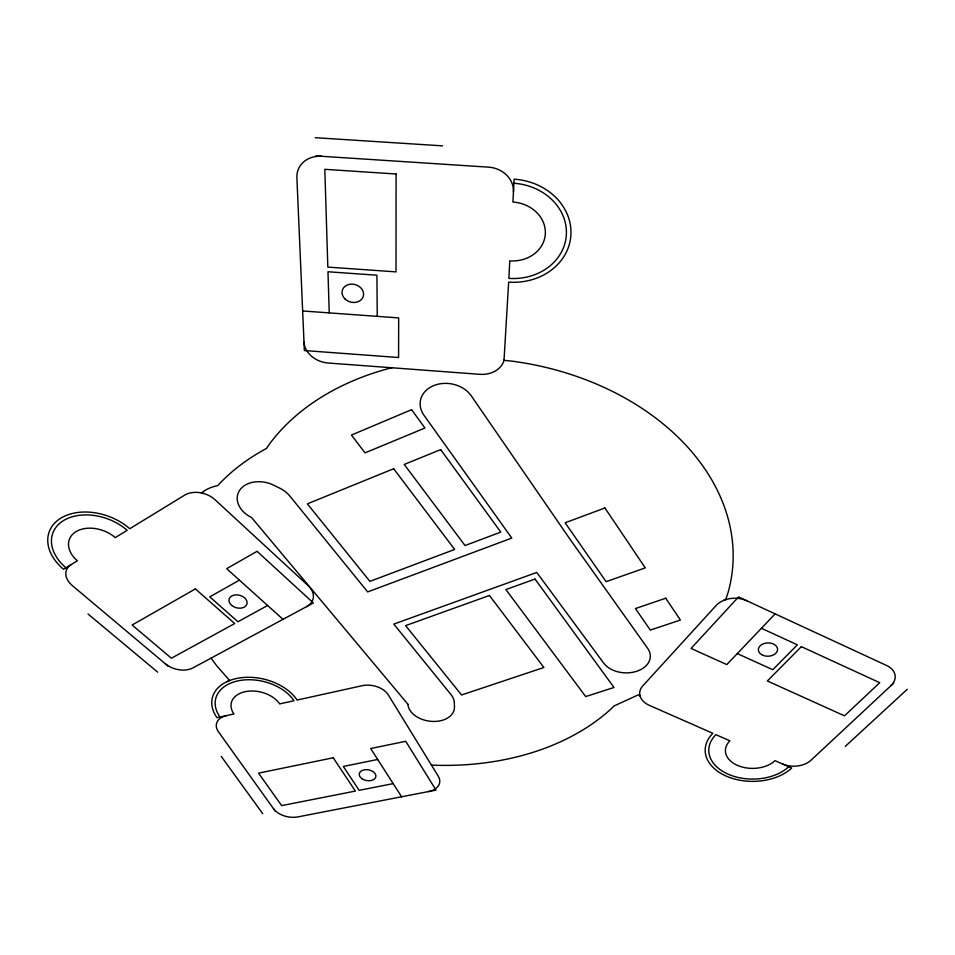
<?xml version="1.0" encoding="UTF-8"?>
<svg xmlns="http://www.w3.org/2000/svg" width="955" height="955" viewBox="0 0 955 955"><rect width="100%" height="100%" fill="white"/><g stroke="black" fill="none" stroke-linecap="round" stroke-linejoin="round"><path stroke-width="1.43" d="M723.675 600.373L725.669 599.68L728.116 592.434A247.047 182.572 7.1 0 0 511.808 361.121L504.013 360.345L508.657 282.131A59.532 51.534 6.4 0 0 570.923 234.691A59.532 51.534 6.4 0 0 514.124 179.17L512.919 202.054A34.01 29.438 6.4 0 1 545.329 233.772A34.01 29.438 6.4 0 1 509.791 260.87L508.86 278.382A54.996 47.607 6.4 0 0 566.363 234.56A54.996 47.607 6.4 0 0 513.909 183.276M775.15 613.886L726.803 664.585L691.062 648.445L738.537 596.935L886.455 665.42A21.774 14.612 -4 0 1 890.848 685.797M893.749 683.088L810.855 760.359A20.521 13.37 -1.1 0 1 782.42 763.94M845.271 746.392L907.25 689.307M239.419 580.139L209.766 596.875L237.962 621.753L267.615 605.494M227.004 681.643L229.654 680.521L216.69 665.778L211.115 658.102M392.087 367.782L387.527 368.857A247.047 182.572 7.1 0 0 269.346 444.206L266.552 448.396C248.455 458.161 231.623 470.445 217.704 485.653L216.57 485.856A43.596 31.742 16.1 0 0 203.009 491.741L201.457 492.983L203.2 493.353M377.691 759.464L343.311 766.459L359.128 790.334L393.185 783.625M431.421 765.051L433.713 765.194A238.953 171.22 9.3 0 0 610.746 709.219L613.981 706.008L638.25 694.87L640.005 695.527L640.244 696.553M315.222 137.687L442.607 145.864M315.854 155.916L488.542 167.149A25.928 22.836 8.7 0 1 513.456 191.943M302.651 310.972L398.665 317.908L398.581 357.516L304.359 350.545L296.886 177.618A25.928 22.335 21.6 0 1 321.572 156.286M737.284 653.59L772.81 669.73L797.365 644.828L761.41 628.295M88.015 613.993L157.671 672.153M168.343 666.327L72.389 585.654A21.022 14.349 19.1 0 1 71.183 564.572M283.014 619.341L226.681 568.691L257.062 551.31L313.383 602.963L192.97 667.879A20.115 13.477 15.6 0 1 165.263 663.737M407.892 704.229L251.595 517.562A25.928 19.136 15.5 0 1 239.789 490.07A25.928 19.136 15.5 0 1 273.978 485.307L280.03 488.315A25.892 19.1 15.3 0 1 289.723 495.896L367.663 591.909L511.785 538.071L424.008 415.294A27.528 21.87 9.3 0 1 433.642 385.629A27.528 21.87 9.3 0 1 471.257 395.836L569.658 538.739L647.657 648.326A24.746 17.262 2.6 0 1 636.913 671.222A24.746 17.262 2.6 0 1 603.691 663.104L536.758 572.451L393.794 624.104L451.023 694.619A23.493 15.925 8.5 0 1 454.305 702.641L454.473 706.831A23.445 15.841 8.5 0 1 431.994 721.395A23.445 15.841 8.5 0 1 407.892 704.253M221.262 756.408L262.721 813.684M275.303 811.213L218.492 731.864A19.315 12.57 13.4 0 1 226.395 715.641M401.625 796.78L370.671 748.529L405.732 741.307L436.017 790.107L297.865 816.895A18.491 11.591 11.5 0 1 273.488 808.682M329.236 312.894L327.971 271.769L376.915 275.207L377.249 316.356M220.008 717.05A42.187 27.85 13.1 0 1 237.771 680.915A42.187 27.85 13.1 0 1 293.997 700.743L279.684 703.895A26.095 17.226 13.1 0 0 244.981 691.73A26.095 17.226 13.1 0 0 233.927 713.982L217.012 717.706A45.661 30.154 13.1 0 1 236.207 678.563A45.661 30.154 13.1 0 1 297.101 700.051L362.124 685.714A19.864 13.394 10.2 0 1 388.339 694.977L438.285 776.236A19.028 12.296 8.5 0 1 428.329 791.6M65.955 567.771A46.055 31.957 19.4 0 1 63.531 520.571A46.055 31.957 19.4 0 1 127.158 530.323L115.233 537.617A28.483 19.757 19.4 0 0 75.982 531.672A28.483 19.757 19.4 0 0 77.379 560.788L63.496 569.276A49.863 34.595 19.4 0 1 60.845 518.147A49.863 34.595 19.4 0 1 129.749 528.736L184.53 495.215A21.881 15.877 17.4 0 1 215.006 499.716L308.107 585.582A20.95 14.826 13.3 0 1 306.567 606.64M788.746 766.722A43.93 28.781 -0.1 0 1 728.176 774.195A43.93 28.781 -0.1 0 1 715.868 734.646L729.895 740.817A27.17 17.799 -0.1 0 0 737.415 765.373A27.17 17.799 -0.1 0 0 774.971 760.658L791.719 768.023A47.547 31.157 -0.1 0 1 726.182 776.093A47.547 31.157 -0.1 0 1 712.824 733.309L649.472 705.423A20.688 14.11 1.9 0 1 642.727 685.941L716.202 605.434A21.905 15.507 -1.1 0 1 746.715 600.719M504.24 359.701A24.03 19.601 7.9 0 1 479.923 374.324L328.186 363.019A23.935 19.267 16 0 1 303.988 341.878M396.086 174.001L396.015 271.877L327.828 267.102L324.819 169.322L396.086 174.001M801.341 646.654L767.366 680.963L844.495 715.832L879.734 682.694L801.341 646.654M195.381 588.913L132.124 625.024L171.399 658.222L234.703 623.531L195.381 588.913M411.593 409.683L351.452 435.062L365.037 452.873L424.939 428.007L411.593 409.683M393.663 468.738L307.367 503.846L369.895 581.368L454.664 549.447L393.663 468.738M440.685 449.602L404.24 464.44L465.037 545.544L500.778 532.09L440.685 449.602M604.909 507.976L565.133 522.791L606.127 581.667L645.27 567.891L604.909 507.976M489.438 595.466L405.6 625.621L461.552 694.989L543.873 667.497L489.438 595.466M535.027 579.076L505.875 589.557L585.702 696.577L614.005 687.469L535.027 579.076M665.707 598.224L635.445 608.562L650.319 630.085L680.402 620.034L665.707 598.224M333.235 757.781L258.554 773.144L281.63 805.626L355.379 791.074L333.235 757.781M362.255 778.91A8.428 5.444 9.9 0 0 375.804 776.916A8.428 5.444 9.9 0 0 364.607 769.766A8.428 5.444 9.9 0 0 362.255 778.91M231.838 605.53A9.252 6.458 14.8 0 0 246.891 604.157A9.252 6.458 14.8 0 0 235.348 594.905A9.252 6.458 14.8 0 0 231.838 605.53M763.069 655.357A9.61 6.649 -1.6 0 0 777.585 649.519A9.61 6.649 -1.6 0 0 763.272 643.837A9.61 6.649 -1.6 0 0 763.069 655.357M345.03 298.963A10.911 9.025 15.9 0 0 363.163 296.73A10.911 9.025 15.9 0 0 350.234 284.208A10.911 9.025 15.9 0 0 345.03 298.963"/></g></svg>
